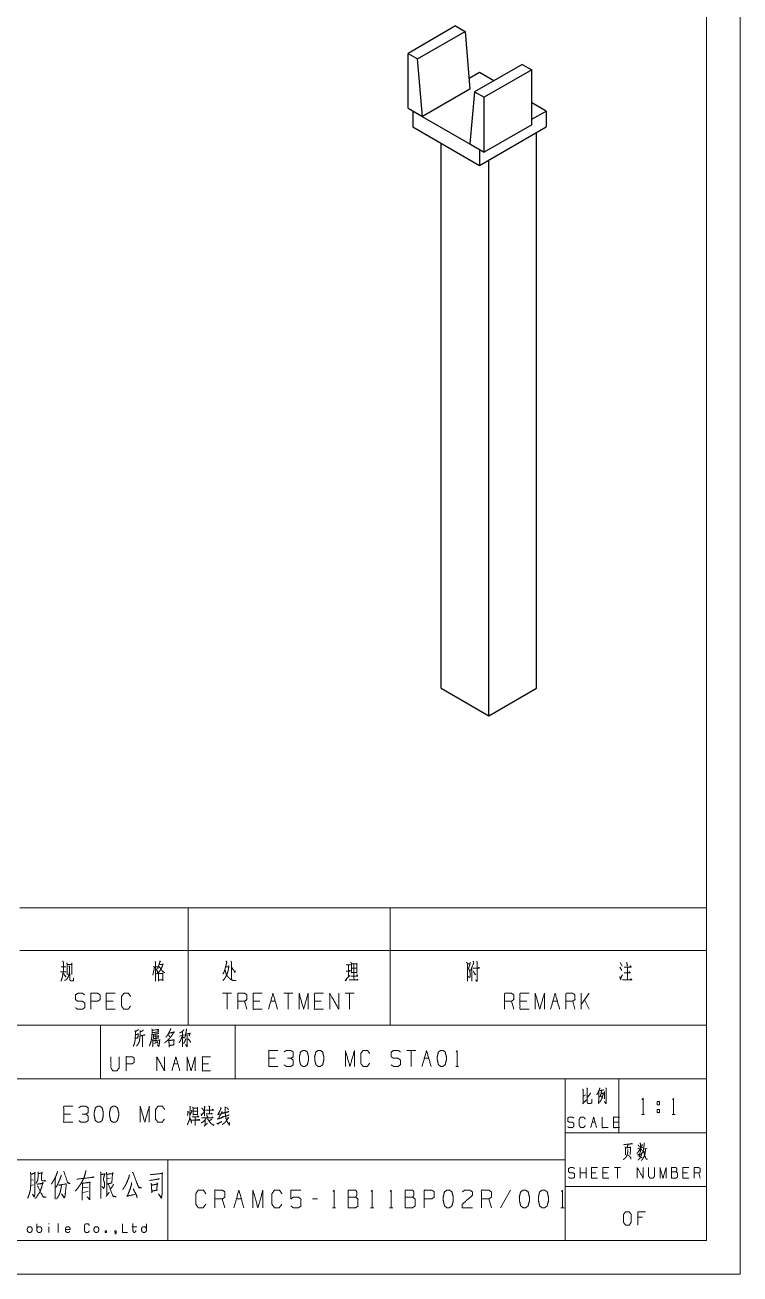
# Model space of a CAD drawing. Header units: millimetres. Extents: x 0 to 420, y 0 to 297.
# Drawn here: x 313.8 to 420, y 0 to 185.7 of the extents above; entities that cross this region are included whole.
import ezdxf

# ---------------------------------------------------------------- set-up
doc = ezdxf.new("R2010")
doc.units = ezdxf.units.MM
doc.layers.add('101', color=7, linetype='Continuous', true_color=0xffffff)

msp = doc.modelspace()

# ---------------------------------------------------------------- linework, layer by layer
at = {"layer": '101', "color": 133, "linetype": 'Continuous', "lineweight": 18}
for p, q in [((420, 0), (420, 297)), ((415, 5), (415, 292)), ((235, 37), (415, 37)), ((325, 37), (325, 29)), ((345, 37), (345, 29)), ((235, 29), (415, 29)), ((394, 29), (394, 5)), ((402, 29), (402, 21)), ((394, 21), (415, 21)), ((285, 17), (394, 17)), ((335, 17), (335, 5)), ((394, 13), (415, 13)), ((25, 5), (415, 5)), ((235, 5), (415, 5)), ((0, 0), (420, 0))]:
    msp.add_line(p, q, dxfattribs=at)
at = {"layer": '101', "color": 72, "linetype": 'Continuous', "lineweight": 25}
for p, q in [((377.75, 185.56), (370.67, 181.48)), ((372.09, 180.67), (379.16, 184.75)), ((377.75, 185.56), (379.16, 184.75)), ((379.16, 184.75), (379.87, 176.17)), ((370.67, 173.32), (370.67, 181.48)), ((370.67, 181.48), (372.09, 180.67)), ((372.8, 172.09), (372.09, 180.67)), ((381.28, 178.62), (379.74, 177.73)), ((387.65, 179.85), (380.57, 175.77)), ((383.4, 177.4), (381.28, 178.62)), ((389.06, 179.03), (381.99, 174.95)), ((387.65, 179.85), (389.06, 179.03)), ((389.06, 170.87), (389.06, 179.03)), ((379.87, 176.17), (372.8, 172.09)), ((380.57, 175.77), (379.87, 168.01)), ((380.57, 175.77), (381.99, 174.95)), ((381.99, 166.78), (381.99, 174.95)), ((370.67, 173.32), (372.8, 172.09)), ((371.38, 172.91), (371.38, 170.54)), ((371.38, 172.91), (381.28, 167.19)), ((391.18, 172.91), (389.06, 174.13)), ((389.06, 171.68), (391.18, 172.91)), ((391.18, 172.91), (391.18, 170.54)), ((389.06, 170.87), (381.99, 166.78)), ((371.38, 170.54), (381.28, 164.83)), ((381.28, 164.83), (391.18, 170.54)), ((389.77, 87.09), (389.77, 169.72)), ((375.62, 87.09), (375.62, 168.09)), ((379.87, 168.01), (381.99, 166.78)), ((381.28, 167.19), (381.28, 164.83)), ((382.7, 83.01), (382.7, 165.64)), ((375.62, 87.09), (382.7, 83.01)), ((382.7, 83.01), (389.77, 87.09))]:
    msp.add_line(p, q, dxfattribs=at)
at = {"layer": '101', "color": 72, "linetype": 'Continuous', "lineweight": 18}
for p, q in [((313, 54.46), (338, 54.46)), ((338, 54.46), (368, 54.46)), ((338, 54.46), (338, 48.11)), ((368, 54.46), (415, 54.46)), ((368, 54.46), (368, 48.11)), ((415, 54.46), (415, 48.11)), ((313, 48.11), (338, 48.11)), ((338, 48.11), (368, 48.11)), ((338, 48.11), (338, 37)), ((368, 48.11), (368, 37)), ((368, 48.11), (415, 48.11)), ((380.84, 46.45), (381.02, 46.3)), ((415, 48.11), (415, 37)), ((319.06, 44.95), (319.87, 44.95)), ((319.15, 45.65), (319.82, 45.65)), ((320.1, 46.03), (320.7, 46.03)), ((320.7, 46.25), (320.7, 44.55)), ((333.02, 45.6), (332.74, 44.45)), ((343.6, 45.68), (344.03, 45.68)), ((361.81, 45.95), (361.81, 44.13)), ((362.25, 45.48), (363.03, 45.48)), ((379.52, 46.1), (379.87, 46.1)), ((380.17, 45.6), (380.17, 43.53)), ((402.12, 45.6), (402.42, 45.12)), ((402.21, 46.3), (402.51, 45.75)), ((344.45, 41.74), (343.11, 41.74)), ((343.78, 41.74), (343.78, 39.36)), ((353.56, 41.74), (352.21, 41.74)), ((352.88, 41.74), (352.88, 39.36)), ((362.66, 41.74), (361.32, 41.74)), ((361.99, 41.74), (361.99, 39.36)), ((396.41, 39.36), (396.41, 41.74)), ((397.58, 41.74), (396.41, 40.09)), ((326.85, 40.56), (325.84, 40.56)), ((346.73, 39.36), (346.39, 40.56)), ((348.67, 40.56), (347.66, 40.56)), ((350.27, 40.56), (350.94, 40.56)), ((357.77, 40.56), (356.76, 40.56)), ((386.37, 39.36), (386.04, 40.56)), ((388.31, 40.56), (387.31, 40.56)), ((392.19, 40.56), (392.87, 40.56)), ((395.48, 39.36), (395.14, 40.56)), ((397.58, 39.36), (396.91, 40.79)), ((313, 37), (338, 37)), ((333.22, 35.67), (333.2, 34.36)), ((336.72, 35.38), (337.43, 35.58)), ((338, 37), (368, 37)), ((368, 37), (415, 37)), ((332.92, 34.28), (333.47, 34.43)), ((351, 32.07), (349.99, 32.07)), ((371.82, 33.24), (370.48, 33.24)), ((371.15, 33.24), (371.15, 30.87)), ((373.09, 32.07), (373.76, 32.07)), ((335.89, 31.26), (336.48, 31.26)), ((341.01, 31.26), (340.12, 31.26)), ((377.77, 30.87), (378.19, 30.87)), ((396.78, 26.5), (397.1, 26.62)), ((407.69, 24.46), (408.02, 24.46)), ((407.69, 24.46), (407.69, 23.99)), ((320.51, 23.77), (319.51, 23.77)), ((341.5, 23.02), (341.13, 22.79)), ((398.04, 22.56), (398.48, 22.56)), ((401.88, 22.56), (401.21, 22.56)), ((405.37, 23.74), (405.8, 23.74)), ((409.93, 23.74), (410.35, 23.74)), ((404.78, 18.63), (405.57, 18.79)), ((405.68, 18.57), (406.23, 18.69)), ((396.24, 14.25), (396.24, 15.82)), ((397.13, 15.04), (396.24, 15.04)), ((397.13, 14.25), (397.13, 15.82)), ((398.6, 15.04), (397.94, 15.04)), ((400.3, 15.04), (399.63, 15.04)), ((402.22, 15.82), (401.33, 15.82)), ((401.78, 15.82), (401.78, 14.25)), ((412.18, 15.04), (411.51, 15.04)), ((414.1, 14.25), (413.88, 15.04)), ((315.02, 14.01), (314.63, 13.94)), ((315, 13.25), (314.63, 13.14)), ((323.85, 14.45), (323.66, 14.35)), ((326.44, 14.25), (325.93, 14.18)), ((323.17, 12.9), (322.32, 12.8)), ((322.32, 12.14), (323.17, 12.25)), ((343.45, 9.85), (343.08, 11.17)), ((345.17, 11.17), (345.91, 11.17)), ((357.23, 11.17), (356.49, 11.17)), ((383.06, 9.85), (382.68, 11.17)), ((385.88, 12.47), (384.4, 9.85)), ((359.45, 9.85), (359.92, 9.85)), ((365.11, 9.85), (365.58, 9.85)), ((367.94, 9.85), (368.4, 9.85)), ((393.39, 9.85), (393.86, 9.85)), ((315.51, 6.52), (315.51, 7.48)), ((318.71, 7.5), (318.71, 6.17)), ((405.52, 8.46), (404.84, 8.46)), ((317.3, 7.04), (317.3, 6.17)), ((329.66, 7.04), (330.39, 7.04))]:
    msp.add_line(p, q, dxfattribs=at)
for points, knots in [([(319.36, 46.55), (319.48, 46.35), (319.48, 45), (319.39, 44.7), (319.36, 44.38), (319.29, 44.03), (319.2, 43.83), (319.11, 43.55)], [0, 0, 0.076125, 0.513098, 0.614331, 0.720148, 0.835726, 0.906504, 1, 1]), ([(333.09, 46.45), (333.19, 46.35), (333.14, 46.43), (333.14, 43.53), (333.14, 45.65), (332.79, 45.65), (333.44, 45.65)], [0, 0, 0.023247, 0.037896, 0.500409, 0.839319, 0.895699, 1, 1]), ([(333.78, 46.58), (333.88, 46.43), (333.81, 46.45), (333.46, 45.37)], [0, 0, 0.132126, 0.186059, 1, 1]), ([(343.65, 46.55), (343.74, 46.33), (343.65, 46), (343.62, 45.83), (343.55, 45.6), (343.48, 45.35), (343.41, 45.12), (343.35, 44.93), (343.27, 44.77), (343.16, 44.6)], [0, 0, 0.116541, 0.278918, 0.364993, 0.478696, 0.603951, 0.71766, 0.817412, 0.901346, 1, 1]), ([(344.36, 46.53), (344.43, 46.35), (344.43, 43.83)], [0, 0, 0.06955, 1, 1]), ([(380.33, 46.53), (380.44, 46.3), (379.96, 45.08)], [0, 0, 0.159107, 1, 1]), ([(319.47, 44.7), (319.82, 44.18), (319.87, 44.23), (319.73, 44.33)], [0, 0, 0.720064, 0.802978, 1, 1]), ([(320.26, 45.83), (320.38, 45.73), (320.38, 44.85), (320.3, 44.6), (320.26, 44.38), (320.19, 44.2), (320.05, 43.95), (319.91, 43.78), (319.62, 43.63)], [0, 0, 0.062435, 0.405831, 0.509895, 0.599279, 0.673351, 0.786072, 0.874364, 1, 1]), ([(319.96, 46.25), (320.05, 46.1), (320.05, 44.5)], [0, 0, 0.098129, 1, 1]), ([(320.4, 44.7), (320.4, 43.78), (320.49, 43.65), (320.63, 43.6), (320.99, 43.6), (320.99, 43.98)], [0, 0, 0.472764, 0.551003, 0.627661, 0.808338, 1, 1]), ([(333.18, 45.43), (333.48, 44.95), (333.48, 45.02), (333.44, 44.83)], [0, 0, 0.668993, 0.75826, 1, 1]), ([(333.71, 46), (334.26, 46), (334.27, 46.1), (334.11, 45.62), (333.88, 45.18), (333.62, 44.85), (333.3, 44.6)], [0, 0, 0.220966, 0.26192, 0.463932, 0.667691, 0.836831, 1, 1]), ([(333.62, 44.8), (333.62, 43.55), (333.62, 43.73), (334.26, 43.73), (334.26, 43.6), (334.26, 44.8), (334.26, 44.68), (333.69, 44.68)], [0, 0, 0.306605, 0.34953, 0.505604, 0.536265, 0.830605, 0.861265, 1, 1]), ([(333.64, 45.78), (333.81, 45.55), (334.01, 45.25), (334.18, 45.05), (334.5, 44.8)], [0, 0, 0.21756, 0.48939, 0.692342, 1, 1]), ([(344.06, 45.85), (343.95, 45.12), (343.88, 44.9), (343.85, 44.73), (343.74, 44.55), (343.65, 44.35), (343.6, 44.2), (343.48, 44), (343.37, 43.85), (343.14, 43.63)], [0, 0, 0.296653, 0.392139, 0.46442, 0.547269, 0.635793, 0.700209, 0.795421, 0.869798, 1, 1]), ([(343.48, 45.2), (343.55, 45.02), (343.6, 44.83), (343.64, 44.65), (343.81, 44.3), (343.9, 44.2), (344.15, 43.95), (344.29, 43.83), (344.47, 43.73), (344.71, 43.65), (344.94, 43.65), (345.12, 43.63)], [0, 0, 0.075192, 0.15762, 0.228747, 0.384949, 0.438119, 0.578251, 0.653441, 0.734337, 0.837345, 0.928883, 1, 1]), ([(344.4, 45.65), (344.98, 44.85), (344.98, 45.08)], [0, 0, 0.814824, 1, 1]), ([(361.48, 45.05), (362.1, 45.05), (362.02, 45.2), (361.99, 45.08)], [0, 0, 0.676561, 0.857934, 1, 1]), ([(361.49, 45.98), (362.1, 45.98), (362.02, 46.08), (361.99, 45.95)], [0, 0, 0.704243, 0.847777, 1, 1]), ([(362.17, 46.38), (362.25, 46.22), (362.25, 44.73), (362.25, 44.85), (363.07, 44.85), (363.07, 44.73), (363.07, 46.22), (363.07, 46.13), (362.25, 46.13), (362.64, 46.13), (362.64, 43.73), (361.94, 43.73), (363.28, 43.73), (363.19, 43.78), (363.17, 43.83), (363.07, 43.67)], [0, 0, 0.016856, 0.162098, 0.174201, 0.252928, 0.265031, 0.410272, 0.419955, 0.498682, 0.536334, 0.76872, 0.837175, 0.967244, 0.977077, 0.982211, 1, 1]), ([(379.34, 46.38), (379.5, 46.22), (379.5, 43.53)], [0, 0, 0.074914, 1, 1]), ([(379.94, 46.33), (379.66, 45.37), (379.77, 45.2), (379.84, 45.02), (379.91, 44.68), (379.91, 44.25), (379.84, 44.1), (379.59, 44.23)], [0, 0, 0.379822, 0.458229, 0.530553, 0.667378, 0.830233, 0.893776, 1, 1]), ([(380.35, 45.48), (381.27, 45.48), (381.2, 45.62), (381.14, 45.5)], [0, 0, 0.752923, 0.888763, 1, 1]), ([(380.37, 45), (380.68, 44.48), (380.7, 44.58), (380.61, 44.6)], [0, 0, 0.760418, 0.886215, 1, 1]), ([(380.95, 46.35), (380.95, 43.53), (380.68, 43.75)], [0, 0, 0.890401, 1, 1]), ([(403.26, 45.6), (403.26, 43.75), (402.55, 43.75), (403.94, 43.75), (403.8, 43.9), (403.71, 43.75)], [0, 0, 0.426906, 0.590047, 0.912256, 0.959823, 1, 1]), ([(402.78, 45.62), (403.84, 45.62), (403.71, 45.83), (403.66, 45.65)], [0, 0, 0.717261, 0.876328, 1, 1]), ([(402.8, 44.8), (403.68, 44.8), (403.59, 44.95), (403.5, 44.83)], [0, 0, 0.729813, 0.873574, 1, 1]), ([(403.17, 46.35), (403.26, 45.87), (403.27, 45.98), (403.22, 45.75)], [0, 0, 0.592181, 0.716658, 1, 1]), ([(361.57, 43.85), (361.41, 43.6), (361.34, 43.67), (362.02, 44.38)], [0, 0, 0.214427, 0.289033, 1, 1]), ([(362.17, 44.3), (363.17, 44.3), (363.1, 44.48), (363.03, 44.33)], [0, 0, 0.739673, 0.878255, 1, 1]), ([(402.12, 44.23), (402.3, 43.73), (402.27, 43.95), (402.53, 44.48)], [0, 0, 0.39393, 0.563113, 1, 1]), ([(321.27, 39.59), (321.6, 39.36), (322.29, 39.36), (322.63, 39.61), (322.63, 40.31), (322.29, 40.56), (321.62, 40.56), (321.27, 40.79), (321.27, 41.51), (321.62, 41.74), (322.29, 41.74), (322.63, 41.51)], [0, 0, 0.068037, 0.184055, 0.25452, 0.372335, 0.4428, 0.555844, 0.626371, 0.748393, 0.81892, 0.931964, 1, 1]), ([(323.56, 39.36), (323.56, 41.74), (324.57, 41.74), (324.91, 41.51), (324.91, 40.79), (324.55, 40.56), (323.56, 40.56)], [0, 0, 0.401147, 0.571311, 0.639588, 0.762044, 0.832821, 1, 1]), ([(327.18, 39.36), (325.84, 39.36), (325.84, 41.74), (327.18, 41.74)], [0, 0, 0.26539, 0.73461, 1, 1]), ([(329.44, 39.84), (329.11, 39.36), (328.45, 39.36), (328.12, 39.84), (328.12, 41.26), (328.45, 41.74), (329.12, 41.74), (329.46, 41.26)], [0, 0, 0.114568, 0.243366, 0.357936, 0.638584, 0.753154, 0.885433, 1, 1]), ([(345.38, 39.36), (345.38, 41.74), (346.39, 41.74), (346.73, 41.51), (346.73, 40.79), (346.39, 40.56), (345.38, 40.56)], [0, 0, 0.400951, 0.571036, 0.639278, 0.761673, 0.829915, 1, 1]), ([(349, 39.36), (347.66, 39.36), (347.66, 41.74), (349, 41.74)], [0, 0, 0.26539, 0.73461, 1, 1]), ([(349.94, 39.36), (350.61, 41.74), (351.28, 39.36)], [0, 0, 0.499999, 1, 1]), ([(354.49, 39.36), (354.49, 41.74), (355.16, 39.36), (355.83, 41.74), (355.83, 39.36)], [0, 0, 0.245192, 0.500001, 0.754808, 1, 1]), ([(358.11, 39.36), (356.76, 39.36), (356.76, 41.74), (358.11, 41.74)], [0, 0, 0.26539, 0.73461, 1, 1]), ([(359.04, 39.36), (359.04, 41.74), (360.38, 39.36), (360.38, 41.74)], [0, 0, 0.317574, 0.682426, 1, 1]), ([(385.03, 39.36), (385.03, 41.74), (386.04, 41.74), (386.37, 41.51), (386.37, 40.79), (386.04, 40.56), (385.03, 40.56)], [0, 0, 0.400952, 0.571031, 0.639278, 0.761674, 0.829922, 1, 1]), ([(388.65, 39.36), (387.31, 39.36), (387.31, 41.74), (388.65, 41.74)], [0, 0, 0.26539, 0.73461, 1, 1]), ([(389.58, 39.36), (389.58, 41.74), (390.25, 39.36), (390.93, 41.74), (390.93, 39.36)], [0, 0, 0.245192, 0.499999, 0.754808, 1, 1]), ([(394.14, 39.36), (394.14, 41.74), (395.14, 41.74), (395.48, 41.51), (395.48, 40.79), (395.14, 40.56), (394.14, 40.56)], [0, 0, 0.400951, 0.571036, 0.639278, 0.761673, 0.829915, 1, 1]), ([(330.63, 36.35), (330.57, 36.31), (330.14, 36.02), (330.11, 36.2), (330.16, 36.02), (330.16, 35.45), (330.14, 35.09), (330.13, 34.85), (330.1, 34.61), (330.05, 34.39), (329.99, 34.16), (329.91, 34.01), (329.85, 33.88)], [0, 0, 0.024363, 0.186803, 0.243942, 0.302154, 0.485024, 0.597668, 0.675195, 0.753199, 0.825098, 0.89819, 0.953346, 1, 1]), ([(330.19, 35.03), (330.22, 35.05), (330.58, 35.11), (330.54, 35.09), (330.58, 35.78), (330.61, 35.69), (330.18, 35.58)], [0, 0, 0.022681, 0.239273, 0.269981, 0.676983, 0.732557, 1, 1]), ([(331.36, 36.26), (331.11, 36.09), (330.88, 36.02), (330.85, 36.2), (330.88, 35.93), (330.86, 35.67), (330.85, 35.38), (330.83, 35.14), (330.8, 34.92), (330.77, 34.67), (330.72, 34.5), (330.64, 34.36), (330.57, 34.21), (330.49, 34.08), (330.41, 33.97), (330.33, 33.88)], [0, 0, 0.096319, 0.172937, 0.229415, 0.313416, 0.396985, 0.487495, 0.564125, 0.634336, 0.711437, 0.768975, 0.817388, 0.871906, 0.920319, 0.962889, 1, 1]), ([(330.86, 35.4), (331.57, 35.53), (331.52, 35.56), (331.44, 35.51)], [0, 0, 0.834819, 0.895271, 1, 1]), ([(331.22, 35.45), (331.22, 33.81), (331.21, 33.92), (331.22, 34.1)], [0, 0, 0.849783, 0.907772, 1, 1]), ([(332.63, 36.46), (332.64, 36.26), (332.64, 35.91), (332.63, 35.58), (332.61, 35.36), (332.58, 35.07), (332.53, 34.83), (332.49, 34.56), (332.42, 34.36), (332.35, 34.16), (332.22, 33.92)], [0, 0, 0.076503, 0.212087, 0.33934, 0.424292, 0.535105, 0.630037, 0.733301, 0.813245, 0.895183, 1, 1]), ([(332.67, 36.24), (333.64, 36.35), (333.59, 36.39), (333.55, 36), (333.63, 36), (332.66, 35.89)], [0, 0, 0.39108, 0.416924, 0.577585, 0.60892, 1, 1]), ([(333.63, 35.8), (333.58, 35.75), (333.19, 35.69), (332.97, 35.64), (332.77, 35.6)], [0, 0, 0.07226, 0.516589, 0.766867, 1, 1]), ([(332.85, 35.49), (332.86, 35.34), (332.89, 34.89), (332.88, 35), (333.61, 35.07), (333.55, 35.07), (333.59, 35.47), (333.63, 35.4), (332.86, 35.34)], [0, 0, 0.056492, 0.217482, 0.258029, 0.525926, 0.548635, 0.694164, 0.720796, 1, 1]), ([(335.2, 35.84), (335.25, 35.82), (335.95, 35.98), (335.9, 36.02), (335.78, 35.8), (335.64, 35.56), (335.5, 35.36), (335.34, 35.16), (335.17, 34.96), (334.98, 34.76), (334.78, 34.58), (334.62, 34.47), (334.5, 34.36)], [0, 0, 0.017093, 0.254607, 0.275864, 0.359629, 0.452278, 0.53264, 0.616084, 0.70281, 0.792986, 0.881828, 0.944963, 1, 1]), ([(335.42, 36.53), (335.4, 36.37), (335.22, 36.02), (335.11, 35.8), (334.98, 35.6), (334.83, 35.38), (334.67, 35.22)], [0, 0, 0.101774, 0.363754, 0.525154, 0.678922, 0.85608, 1, 1]), ([(335.03, 35.6), (335.06, 35.58), (335.23, 35.38), (335.25, 35.27), (335.19, 35.42)], [0, 0, 0.066028, 0.519581, 0.712132, 1, 1]), ([(337.15, 35.47), (337.06, 35.18), (336.95, 34.94), (336.86, 34.69), (336.76, 34.56), (336.65, 34.39)], [0, 0, 0.251918, 0.474135, 0.691326, 0.826694, 1, 1]), ([(337.37, 36.35), (337.34, 36.26), (337.14, 36.09), (336.92, 35.93), (336.73, 35.84)], [0, 0, 0.111856, 0.433088, 0.752703, 1, 1]), ([(337.15, 36.02), (337.17, 34.28), (337.18, 33.79), (337.15, 33.88), (337.17, 34.08)], [0, 0, 0.691283, 0.883884, 0.921006, 1, 1]), ([(337.17, 35.31), (337.37, 35.14), (337.42, 35.05)], [0, 0, 0.729109, 1, 1]), ([(337.78, 36.44), (337.76, 36.33), (337.68, 35.87), (337.62, 35.56), (337.51, 35.18)], [0, 0, 0.086565, 0.451629, 0.696477, 1, 1]), ([(337.81, 35.49), (337.89, 35.38), (337.85, 35.4), (337.87, 34.23), (337.87, 33.94), (337.85, 33.79), (337.61, 34.14), (337.85, 33.83)], [0, 0, 0.051678, 0.066298, 0.513635, 0.623349, 0.682727, 0.848098, 1, 1]), ([(337.65, 35.64), (338.35, 35.8), (338.29, 35.82), (338.15, 35.34)], [0, 0, 0.557066, 0.608364, 1, 1]), ([(332.72, 34.85), (332.74, 34.65), (332.75, 34.14), (332.74, 33.81), (332.72, 33.9), (332.75, 34.12)], [0, 0, 0.147471, 0.523364, 0.768667, 0.835021, 1, 1]), ([(332.75, 34.67), (333.81, 34.78), (333.78, 34.85), (333.77, 34.74), (333.72, 34.23), (333.7, 34.03), (333.64, 33.81), (333.44, 34.1), (333.66, 33.88)], [0, 0, 0.374083, 0.399749, 0.43883, 0.61759, 0.687458, 0.767887, 0.891105, 1, 1]), ([(333.42, 34.56), (333.49, 34.39), (333.52, 34.25)], [0, 0, 0.579215, 1, 1]), ([(335.11, 34.81), (335.14, 34.74), (335.17, 34.19), (335.19, 34.12), (335.19, 33.72), (335.17, 33.9), (335.17, 33.97), (335.94, 34.08), (335.84, 34.08), (335.92, 34.89), (335.95, 34.85), (335.9, 34.83), (335.15, 34.69)], [0, 0, 0.018828, 0.160986, 0.178485, 0.280676, 0.326272, 0.343303, 0.542024, 0.566111, 0.777126, 0.791033, 0.804348, 1, 1]), ([(337.67, 35.03), (337.65, 34.92), (337.48, 34.52), (337.31, 34.25)], [0, 0, 0.129619, 0.632946, 1, 1]), ([(338.03, 34.96), (338.31, 34.61), (338.35, 34.43)], [0, 0, 0.711821, 1, 1]), ([(326.54, 32.3), (326.54, 30.62), (326.82, 30.2), (327.41, 30.2), (327.73, 30.62), (327.73, 32.3)], [0, 0, 0.337151, 0.438599, 0.557782, 0.662849, 1, 1]), ([(328.8, 30.2), (328.8, 32.3), (329.69, 32.3), (329.99, 32.1), (329.99, 31.46), (329.68, 31.26), (328.8, 31.26)], [0, 0, 0.401145, 0.571312, 0.639588, 0.762043, 0.832818, 1, 1]), ([(333.33, 30.2), (333.33, 32.3), (334.51, 30.2), (334.51, 32.3)], [0, 0, 0.317574, 0.682426, 1, 1]), ([(337.85, 30.2), (337.85, 32.3), (338.45, 30.2), (339.04, 32.3), (339.04, 30.2)], [0, 0, 0.245192, 0.5, 0.754808, 1, 1]), ([(341.3, 30.2), (340.12, 30.2), (340.12, 32.3), (341.3, 32.3)], [0, 0, 0.265389, 0.734611, 1, 1]), ([(351.33, 30.87), (349.99, 30.87), (349.99, 33.24), (351.33, 33.24)], [0, 0, 0.26539, 0.73461, 1, 1]), ([(353.27, 32.07), (353.61, 32.29), (353.61, 33.02), (353.27, 33.24), (352.58, 33.24), (352.25, 33.02)], [0, 0, 0.153873, 0.429854, 0.583727, 0.846127, 1, 1]), ([(352.27, 31.09), (352.58, 30.87), (353.27, 30.87), (353.61, 31.09), (353.61, 31.82), (353.27, 32.07), (352.76, 32.07)], [0, 0, 0.124123, 0.34369, 0.472445, 0.703376, 0.836727, 1, 1]), ([(355.37, 30.87), (355.71, 31.12), (355.89, 31.82), (355.89, 32.29), (355.71, 33.02), (355.37, 33.24), (355.04, 33.24), (354.7, 33.02), (354.53, 32.29), (354.54, 31.82), (354.7, 31.12), (355.04, 30.87), (355.37, 30.87)], [0, 0, 0.067525, 0.183972, 0.260585, 0.380946, 0.446143, 0.500306, 0.565503, 0.685864, 0.76253, 0.878312, 0.945837, 1, 1]), ([(357.65, 30.87), (357.99, 31.12), (358.16, 31.82), (358.16, 32.29), (357.99, 33.02), (357.65, 33.24), (357.31, 33.24), (356.98, 33.02), (356.8, 32.29), (356.82, 31.82), (356.98, 31.12), (357.31, 30.87), (357.65, 30.87)], [0, 0, 0.067524, 0.183969, 0.260581, 0.380939, 0.446136, 0.500306, 0.565502, 0.68586, 0.762526, 0.878306, 0.94583, 1, 1]), ([(361.37, 30.87), (361.37, 33.24), (362.04, 30.87), (362.72, 33.24), (362.72, 30.87)], [0, 0, 0.245192, 0.499999, 0.754808, 1, 1]), ([(364.97, 31.34), (364.64, 30.87), (363.98, 30.87), (363.65, 31.34), (363.65, 32.77), (363.98, 33.24), (364.66, 33.24), (364.99, 32.77)], [0, 0, 0.114572, 0.243369, 0.357936, 0.638584, 0.753151, 0.885433, 1, 1]), ([(368.18, 31.09), (368.52, 30.87), (369.21, 30.87), (369.54, 31.12), (369.54, 31.82), (369.21, 32.07), (368.54, 32.07), (368.18, 32.29), (368.18, 33.02), (368.54, 33.24), (369.21, 33.24), (369.54, 33.02)], [0, 0, 0.068035, 0.184055, 0.254519, 0.372336, 0.442799, 0.555841, 0.62637, 0.748395, 0.818923, 0.931965, 1, 1]), ([(372.75, 30.87), (373.43, 33.24), (374.1, 30.87)], [0, 0, 0.499999, 1, 1]), ([(375.86, 30.87), (376.2, 31.12), (376.37, 31.82), (376.37, 32.29), (376.2, 33.02), (375.86, 33.24), (375.53, 33.24), (375.19, 33.02), (375.01, 32.29), (375.03, 31.82), (375.19, 31.12), (375.53, 30.87), (375.86, 30.87)], [0, 0, 0.067524, 0.183969, 0.260581, 0.380939, 0.446136, 0.500306, 0.565502, 0.68586, 0.762526, 0.878306, 0.94583, 1, 1]), ([(377.84, 33.04), (377.98, 33.24), (377.98, 30.87)], [0, 0, 0.093487, 1, 1]), ([(396.62, 27.47), (396.76, 27.35), (396.68, 27.39), (396.71, 25.4), (396.62, 25.32), (397.17, 25.88)], [0, 0, 0.060255, 0.090729, 0.71461, 0.752496, 1, 1]), ([(397.22, 27.7), (397.34, 27.55), (397.29, 27.59), (397.29, 26.72), (397.29, 26.04), (397.29, 25.94), (397.31, 25.54), (397.35, 25.44), (397.41, 25.38), (397.54, 25.34), (397.8, 25.36), (397.99, 25.42), (398.01, 25.44), (397.98, 25.98)], [0, 0, 0.050887, 0.067371, 0.30486, 0.491459, 0.519732, 0.627242, 0.657953, 0.681265, 0.71898, 0.791172, 0.845841, 0.852765, 1, 1]), ([(397.29, 26.23), (397.72, 26.77), (397.79, 26.95)], [0, 0, 0.77398, 1, 1]), ([(399.18, 27.7), (399.16, 27.59), (398.99, 27.14), (398.84, 26.87), (398.72, 26.62)], [0, 0, 0.089072, 0.504979, 0.766001, 1, 1]), ([(399.02, 27.14), (399, 25.38), (398.99, 25.5), (398.99, 25.52), (399, 25.71)], [0, 0, 0.841012, 0.900786, 0.910681, 1, 1]), ([(399.43, 27.22), (399.44, 27.18), (399.37, 26.89), (399.3, 26.62), (399.22, 26.43), (399.16, 26.29)], [0, 0, 0.044891, 0.350478, 0.63559, 0.840224, 1, 1]), ([(399.43, 26.83), (399.72, 26.89), (399.69, 26.95), (399.66, 26.72), (399.6, 26.52), (399.57, 26.35), (399.52, 26.19), (399.44, 26.04), (399.37, 25.88), (399.3, 25.75), (399.22, 25.61), (399.16, 25.54)], [0, 0, 0.158182, 0.194476, 0.315843, 0.429568, 0.518472, 0.611327, 0.697145, 0.792857, 0.869066, 0.954883, 1, 1]), ([(399.19, 27.28), (399.22, 27.26), (399.25, 27.26), (399.76, 27.39), (399.72, 27.39), (399.65, 27.35)], [0, 0, 0.049781, 0.090425, 0.822292, 0.883256, 1, 1]), ([(399.28, 26.52), (399.41, 26.39), (399.44, 26.29)], [0, 0, 0.6273, 1, 1]), ([(400.07, 27.68), (400.13, 27.59), (400.1, 27.57), (400.12, 25.52), (400.12, 25.5), (400.1, 25.38), (400.07, 25.34), (399.84, 25.65), (400.07, 25.36), (400.1, 25.44)], [0, 0, 0.031372, 0.042462, 0.676473, 0.682877, 0.721567, 0.737252, 0.857566, 0.97283, 1, 1]), ([(399.85, 27.12), (399.88, 27.08), (399.85, 27.06), (399.85, 26.06), (399.84, 26.17), (399.85, 26.29)], [0, 0, 0.038712, 0.066084, 0.824707, 0.904517, 1, 1]), ([(405.44, 25.91), (405.59, 26.11), (405.59, 23.74)], [0, 0, 0.093487, 1, 1]), ([(410, 25.91), (410.14, 26.11), (410.14, 23.74)], [0, 0, 0.093487, 1, 1]), ([(320.85, 22.57), (319.51, 22.57), (319.51, 24.94), (320.85, 24.94)], [0, 0, 0.26539, 0.73461, 1, 1]), ([(322.79, 23.77), (323.13, 23.99), (323.13, 24.72), (322.79, 24.94), (322.1, 24.94), (321.77, 24.72)], [0, 0, 0.153877, 0.429855, 0.583732, 0.846129, 1, 1]), ([(324.89, 22.57), (325.23, 22.82), (325.4, 23.52), (325.4, 23.99), (325.23, 24.72), (324.89, 24.94), (324.55, 24.94), (324.22, 24.72), (324.04, 23.99), (324.06, 23.52), (324.22, 22.82), (324.55, 22.57), (324.89, 22.57)], [0, 0, 0.067524, 0.183971, 0.260583, 0.380943, 0.446139, 0.500306, 0.565503, 0.685862, 0.762528, 0.878309, 0.945833, 1, 1]), ([(327.17, 22.57), (327.5, 22.82), (327.68, 23.52), (327.68, 23.99), (327.5, 24.72), (327.17, 24.94), (326.83, 24.94), (326.49, 24.72), (326.32, 23.99), (326.34, 23.52), (326.49, 22.82), (326.83, 22.57), (327.17, 22.57)], [0, 0, 0.067527, 0.183972, 0.260584, 0.380943, 0.446142, 0.500305, 0.565504, 0.685864, 0.762529, 0.87831, 0.945837, 1, 1]), ([(330.89, 22.57), (330.89, 24.94), (331.56, 22.57), (332.23, 24.94), (332.23, 22.57)], [0, 0, 0.245192, 0.5, 0.754808, 1, 1]), ([(334.49, 23.04), (334.15, 22.57), (333.5, 22.57), (333.17, 23.04), (333.17, 24.47), (333.5, 24.94), (334.17, 24.94), (334.51, 24.47)], [0, 0, 0.11457, 0.243368, 0.357936, 0.638584, 0.753152, 0.88543, 1, 1]), ([(338.23, 24.97), (338.35, 24.79), (338.3, 24.87), (338.25, 23.29), (338.18, 22.89), (338.02, 22.52), (337.89, 22.19)], [0, 0, 0.07042, 0.1006, 0.618415, 0.751887, 0.885733, 1, 1]), ([(337.93, 24.17), (338.07, 24.07), (338, 24.12), (337.91, 23.57)], [0, 0, 0.212029, 0.318033, 1, 1]), ([(338.48, 24.34), (338.6, 24.22), (338.57, 24.27), (338.34, 23.74)], [0, 0, 0.217073, 0.292653, 1, 1]), ([(338.67, 24.82), (338.73, 24.67), (338.73, 23.62), (338.73, 23.72), (339.4, 23.72), (339.4, 23.62), (339.4, 24.82), (339.4, 24.64), (338.74, 24.64), (338.74, 24.22), (339.38, 24.22)], [0, 0, 0.030767, 0.233821, 0.25316, 0.383047, 0.402386, 0.634448, 0.668291, 0.79476, 0.876949, 1, 1]), ([(340.03, 24.69), (340.33, 24.32), (340.33, 24.39), (340.3, 24.19)], [0, 0, 0.63342, 0.732281, 1, 1]), ([(340.4, 24.92), (340.52, 24.82), (340.44, 24.89), (340.44, 23.47)], [0, 0, 0.093583, 0.161762, 1, 1]), ([(340.58, 24.34), (341.78, 24.34), (341.67, 24.52), (341.59, 24.42)], [0, 0, 0.780467, 0.913345, 1, 1]), ([(341.04, 24.97), (341.23, 24.87), (341.16, 24.89), (341.16, 23.82), (340.68, 23.82), (341.6, 23.82), (341.5, 23.94), (341.41, 23.79)], [0, 0, 0.07046, 0.094625, 0.441068, 0.594864, 0.891063, 0.943894, 1, 1]), ([(342.82, 24.74), (342.94, 24.62), (342.91, 24.64), (342.48, 23.79), (342.36, 23.72), (342.89, 23.79), (343.07, 24.19), (342.52, 23.12), (342.36, 23.04), (343.03, 23.22), (342.94, 23.29), (342.89, 23.22)], [0, 0, 0.038479, 0.04795, 0.255777, 0.287431, 0.404592, 0.500263, 0.764229, 0.802706, 0.954549, 0.979906, 1, 1]), ([(343.23, 23.94), (343.15, 23.82), (343.1, 23.92), (344.04, 24.12), (343.95, 24.22), (343.88, 24.07)], [0, 0, 0.094853, 0.169619, 0.80232, 0.890473, 1, 1]), ([(343.44, 24.82), (343.6, 24.79), (343.53, 24.82), (343.51, 24.07), (343.54, 23.59), (343.65, 23.04), (343.81, 22.64), (344.14, 22.12), (344.14, 22.52)], [0, 0, 0.046322, 0.067897, 0.283699, 0.420713, 0.581839, 0.705667, 0.884938, 1, 1]), ([(343.69, 24.77), (343.97, 24.52), (343.97, 24.54), (343.93, 24.39)], [0, 0, 0.678186, 0.723107, 1, 1]), ([(407.69, 25.16), (407.69, 25.64), (408.02, 25.64), (408.02, 25.16), (407.69, 25.16)], [0, 0, 0.292916, 0.5, 0.792916, 1, 1]), ([(408.02, 24.46), (408.02, 23.99), (407.69, 23.99)], [0, 0, 0.585831, 1, 1]), ([(321.78, 22.79), (322.1, 22.57), (322.79, 22.57), (323.13, 22.79), (323.13, 23.52), (322.79, 23.77), (322.28, 23.77)], [0, 0, 0.124118, 0.343685, 0.472446, 0.703377, 0.836734, 1, 1]), ([(338.3, 23.14), (338.51, 22.57), (338.51, 22.67), (338.48, 22.42)], [0, 0, 0.634864, 0.738454, 1, 1]), ([(338.51, 22.89), (339.73, 22.89), (339.64, 23.02), (339.56, 22.92), (339.06, 22.92), (339.06, 23.39), (339.06, 22.07)], [0, 0, 0.320853, 0.361127, 0.396235, 0.526442, 0.651408, 1, 1]), ([(338.6, 23.37), (339.59, 23.37), (339.5, 23.49), (339.41, 23.39)], [0, 0, 0.7755, 0.895445, 1, 1]), ([(339.94, 23.84), (340.01, 23.52), (339.99, 23.62), (340.37, 24.07)], [0, 0, 0.326891, 0.426697, 1, 1]), ([(340.7, 23.14), (340.42, 22.82), (340.28, 22.67), (339.94, 22.47)], [0, 0, 0.419158, 0.619707, 1, 1]), ([(339.99, 23.22), (341.71, 23.22), (341.62, 23.34), (341.53, 23.24)], [0, 0, 0.856799, 0.933301, 1, 1]), ([(340.51, 22.89), (340.51, 22.17), (340.4, 21.99), (340.88, 22.44)], [0, 0, 0.457248, 0.586306, 1, 1]), ([(340.74, 23.64), (340.88, 23.34), (340.91, 23.39), (340.91, 23.24)], [0, 0, 0.61091, 0.723698, 1, 1]), ([(340.88, 23.09), (341.13, 22.69), (341.43, 22.34), (341.78, 22.17), (341.85, 22.19), (341.71, 22.07)], [0, 0, 0.295855, 0.586005, 0.834118, 0.881284, 1, 1]), ([(342.27, 22.42), (342.45, 22.27), (342.38, 22.32), (343.01, 22.69)], [0, 0, 0.21932, 0.301254, 1, 1]), ([(343.21, 23.37), (343.12, 23.27), (343.05, 23.34), (344.09, 23.62), (344.02, 23.69), (343.93, 23.57)], [0, 0, 0.084936, 0.150543, 0.836963, 0.902561, 1, 1]), ([(343.9, 23.37), (344.02, 23.14), (343.97, 23.24), (343.79, 22.94), (343.51, 22.54), (343.35, 22.42), (343.05, 22.22)], [0, 0, 0.144965, 0.20887, 0.405442, 0.682007, 0.796217, 1, 1]), ([(394.41, 21.91), (394.63, 21.76), (395.09, 21.76), (395.31, 21.93), (395.31, 22.39), (395.09, 22.56), (394.64, 22.56), (394.41, 22.71), (394.41, 23.19), (394.64, 23.34), (395.09, 23.34), (395.31, 23.19)], [0, 0, 0.068029, 0.184052, 0.254519, 0.372336, 0.442804, 0.555843, 0.62637, 0.748396, 0.818923, 0.931962, 1, 1]), ([(397, 22.08), (396.77, 21.76), (396.34, 21.76), (396.12, 22.08), (396.12, 23.02), (396.34, 23.34), (396.78, 23.34), (397.01, 23.02)], [0, 0, 0.114571, 0.243364, 0.357935, 0.638587, 0.753157, 0.885429, 1, 1]), ([(397.81, 21.76), (398.26, 23.34), (398.7, 21.76)], [0, 0, 0.499998, 1, 1]), ([(399.51, 23.34), (399.51, 21.76), (400.4, 21.76)], [0, 0, 0.638737, 1, 1]), ([(402.1, 21.76), (401.21, 21.76), (401.21, 23.34), (402.1, 23.34)], [0, 0, 0.265388, 0.734612, 1, 1]), ([(402.68, 19.23), (404.03, 19.37), (403.97, 19.39), (403.83, 19.37)], [0, 0, 0.865805, 0.905503, 1, 1]), ([(402.95, 18.9), (402.98, 18.73), (402.99, 18.3), (402.99, 17.72), (402.98, 17.8), (402.98, 17.95)], [0, 0, 0.119124, 0.427226, 0.837796, 0.897358, 1, 1]), ([(402.98, 18.73), (403.77, 18.86), (403.72, 18.9), (403.71, 18.55), (403.71, 18.17), (403.69, 17.95), (403.68, 17.76), (403.67, 17.84), (403.69, 18.03)], [0, 0, 0.351984, 0.378534, 0.533493, 0.697426, 0.797814, 0.880033, 0.917028, 1, 1]), ([(403.3, 19.29), (403.33, 19.17), (403.23, 18.77)], [0, 0, 0.238945, 1, 1]), ([(405.19, 18.65), (405.05, 18.42), (404.92, 18.21), (404.79, 18.05), (404.66, 17.9)], [0, 0, 0.287233, 0.555137, 0.786183, 1, 1]), ([(404.86, 19.21), (405, 18.98), (405.03, 18.84)], [0, 0, 0.640218, 1, 1]), ([(405.17, 19.48), (405.2, 19.33), (405.2, 18.19), (405.17, 18.34), (405.2, 18.46)], [0, 0, 0.094654, 0.823642, 0.918295, 1, 1]), ([(405.2, 18.61), (405.38, 18.48), (405.46, 18.38)], [0, 0, 0.613114, 1, 1]), ([(405.46, 19.33), (405.46, 19.23), (405.35, 18.75)], [0, 0, 0.174306, 1, 1]), ([(405.77, 19.52), (405.77, 19.39), (405.76, 19.17), (405.71, 18.88), (405.67, 18.57), (405.61, 18.32), (405.54, 18.09), (405.52, 18.03)], [0, 0, 0.081859, 0.232245, 0.425429, 0.632112, 0.800316, 0.957949, 1, 1]), ([(403.31, 18.53), (403.34, 18.4), (403.33, 18.36), (403.31, 18.07), (403.27, 17.82), (403.23, 17.68), (403.15, 17.53), (403.07, 17.39), (402.92, 17.22), (402.77, 17.1), (402.66, 17.04)], [0, 0, 0.073225, 0.098424, 0.26494, 0.409696, 0.496582, 0.589746, 0.686975, 0.813798, 0.923947, 1, 1]), ([(403.39, 17.68), (403.59, 17.49), (403.71, 17.37), (403.77, 17.28), (403.81, 17.12), (403.72, 17.32)], [0, 0, 0.292982, 0.473564, 0.580848, 0.762106, 1, 1]), ([(404.78, 17.72), (405.41, 17.86), (405.42, 18.05), (405.42, 17.97), (405.35, 17.72), (405.25, 17.45), (405.14, 17.24), (405.03, 17.12), (404.92, 16.99), (404.85, 16.93)], [0, 0, 0.304469, 0.392577, 0.431617, 0.55371, 0.68947, 0.798366, 0.878841, 0.95475, 1, 1]), ([(405.16, 18.07), (405, 17.49), (405.1, 17.45), (405.22, 17.41), (405.33, 17.35), (405.48, 17.26)], [0, 0, 0.529111, 0.626299, 0.735529, 0.852099, 1, 1]), ([(405.98, 18.57), (405.93, 18.21), (405.89, 17.97), (405.85, 17.76), (405.79, 17.57), (405.67, 17.32), (405.57, 17.14), (405.45, 16.97), (405.36, 16.89)], [0, 0, 0.194372, 0.332632, 0.448613, 0.555646, 0.70616, 0.822691, 0.933849, 1, 1]), ([(405.65, 18.3), (405.68, 18.26), (405.83, 17.68), (405.93, 17.41), (406.04, 17.12), (406.06, 17.06), (406.28, 17.08), (406.06, 17.1), (405.99, 17.22)], [0, 0, 0.026719, 0.341744, 0.493482, 0.655463, 0.691641, 0.807838, 0.924035, 1, 1]), ([(314.59, 15.14), (314.61, 14.87), (314.63, 14.01), (314.61, 13.18), (314.56, 12.52), (314.41, 11.94), (314.27, 11.52), (314.15, 11.28)], [0, 0, 0.070329, 0.28934, 0.499598, 0.66644, 0.819873, 0.931329, 1, 1]), ([(314.66, 14.83), (315.29, 15.04), (315.2, 15.11), (315.2, 11.76), (315.17, 11.52), (315.15, 11.45), (314.85, 11.9), (315.15, 11.52)], [0, 0, 0.122094, 0.143965, 0.756447, 0.800872, 0.814266, 0.912285, 1, 1]), ([(315.71, 15.21), (315.73, 14.87), (315.71, 14.42), (315.66, 14.04), (315.56, 13.76), (315.44, 13.56), (315.37, 13.49)], [0, 0, 0.190955, 0.438946, 0.650198, 0.811822, 0.94447, 1, 1]), ([(315.76, 14.94), (316.34, 15.04), (316.27, 15.14), (316.22, 14.63), (316.22, 14.18), (316.24, 13.94), (316.37, 13.83), (316.81, 13.83), (316.71, 13.9), (316.54, 13.83)], [0, 0, 0.209703, 0.254415, 0.437769, 0.595975, 0.681595, 0.738019, 0.892888, 0.935041, 1, 1]), ([(318.59, 15.28), (318.56, 15.11), (318.39, 14.63), (318.22, 14.28), (318, 13.87), (317.83, 13.59), (317.68, 13.35)], [0, 0, 0.081145, 0.319756, 0.499049, 0.717311, 0.868474, 1, 1]), ([(319.49, 15.25), (319.56, 15.18), (320.12, 13.52), (320.46, 13.45), (320.15, 13.59), (320.05, 13.73)], [0, 0, 0.037082, 0.681737, 0.810185, 0.937687, 1, 1]), ([(322.78, 15.39), (322.78, 15.21), (322.63, 14.63), (322.49, 14.21), (322.34, 13.94), (322.07, 13.42), (321.68, 12.87), (321.41, 12.52), (321.24, 12.35)], [0, 0, 0.049752, 0.224095, 0.350741, 0.440842, 0.608969, 0.803946, 0.929998, 1, 1]), ([(325, 15.18), (325.05, 14.76), (325.05, 11.25), (325.02, 11.52), (325.05, 11.83)], [0, 0, 0.092137, 0.86992, 0.931161, 1, 1]), ([(325.07, 14.8), (325.68, 14.87), (325.61, 14.94), (325.41, 14.07), (325.41, 14.01), (325.46, 13.9), (325.53, 13.73), (325.58, 13.49), (325.58, 13.28), (325.56, 13.04), (325.53, 12.87), (325.46, 12.69), (325.24, 13), (325.46, 12.73)], [0, 0, 0.163216, 0.189965, 0.42515, 0.443501, 0.473931, 0.523766, 0.589292, 0.644345, 0.7089, 0.755234, 0.805069, 0.906205, 1, 1]), ([(325.88, 15.14), (325.9, 14.83), (325.9, 11.66), (325.8, 11.52), (326.29, 12.18)], [0, 0, 0.069653, 0.779472, 0.817267, 1, 1]), ([(325.93, 14.83), (326.88, 14.94), (326.78, 15.04), (326.66, 13.56), (326.73, 13.56), (325.95, 13.38)], [0, 0, 0.276542, 0.317649, 0.747834, 0.768982, 1, 1]), ([(329.7, 15.11), (329.83, 15.04), (330.66, 12.83), (331.05, 12.83), (330.68, 12.9), (330.53, 13.14)], [0, 0, 0.039541, 0.705114, 0.815247, 0.920312, 1, 1]), ([(332.34, 14.76), (334.22, 14.97), (334.17, 15.07), (334.14, 14.56), (334.14, 12.63), (334.12, 11.87), (334.09, 11.52), (334.05, 11.35), (334.02, 11.28), (333.61, 11.9), (334.02, 11.38)], [0, 0, 0.261649, 0.277493, 0.349233, 0.616764, 0.72192, 0.769813, 0.794637, 0.804771, 0.908172, 1, 1]), ([(394.53, 14.4), (394.75, 14.25), (395.21, 14.25), (395.43, 14.41), (395.43, 14.88), (395.21, 15.04), (394.76, 15.04), (394.53, 15.19), (394.53, 15.67), (394.76, 15.82), (395.21, 15.82), (395.43, 15.67)], [0, 0, 0.068036, 0.184055, 0.25452, 0.372334, 0.442799, 0.555845, 0.626371, 0.748393, 0.818918, 0.931964, 1, 1]), ([(398.83, 14.25), (397.94, 14.25), (397.94, 15.82), (398.83, 15.82)], [0, 0, 0.265394, 0.734606, 1, 1]), ([(400.52, 14.25), (399.63, 14.25), (399.63, 15.82), (400.52, 15.82)], [0, 0, 0.265394, 0.734606, 1, 1]), ([(404.73, 14.25), (404.73, 15.82), (405.62, 14.25), (405.62, 15.82)], [0, 0, 0.317573, 0.682427, 1, 1]), ([(406.42, 15.82), (406.42, 14.56), (406.63, 14.25), (407.08, 14.25), (407.31, 14.56), (407.31, 15.82)], [0, 0, 0.337149, 0.438598, 0.557784, 0.662851, 1, 1]), ([(408.12, 14.25), (408.12, 15.82), (408.56, 14.25), (409.01, 15.82), (409.01, 14.25)], [0, 0, 0.245192, 0.5, 0.754808, 1, 1]), ([(409.82, 15.19), (409.82, 15.82), (410.48, 15.82), (410.59, 15.67), (410.59, 15.36), (410.48, 15.19), (409.82, 15.19), (409.82, 14.25), (410.47, 14.25), (410.7, 14.4), (410.7, 15.04), (410.48, 15.19)], [0, 0, 0.115916, 0.238849, 0.272472, 0.33043, 0.366587, 0.48952, 0.663395, 0.784172, 0.83349, 0.952457, 1, 1]), ([(412.4, 14.25), (411.51, 14.25), (411.51, 15.82), (412.4, 15.82)], [0, 0, 0.265394, 0.734606, 1, 1]), ([(413.21, 14.25), (413.21, 15.82), (413.88, 15.82), (414.1, 15.67), (414.1, 15.19), (413.88, 15.04), (413.21, 15.04)], [0, 0, 0.400946, 0.571033, 0.639276, 0.76167, 0.829914, 1, 1]), ([(315.54, 13.35), (316.46, 13.49), (316.39, 13.63), (316.32, 13.25), (316.22, 12.83), (316.12, 12.59), (316.02, 12.31), (315.88, 12.04), (315.68, 11.76), (315.54, 11.52), (315.39, 11.35), (315.27, 11.25)], [0, 0, 0.248088, 0.28944, 0.391759, 0.504363, 0.573317, 0.650816, 0.73352, 0.823008, 0.897766, 0.957654, 1, 1]), ([(315.59, 13.04), (315.66, 13.04), (316.44, 11.42), (316.93, 11.42), (316.44, 11.49), (316.15, 12.04)], [0, 0, 0.021039, 0.538448, 0.678706, 0.82036, 1, 1]), ([(318.27, 14.25), (318.24, 11.14), (318.22, 11.42), (318.27, 11.69)], [0, 0, 0.847819, 0.923473, 1, 1]), ([(319.12, 14.76), (319.15, 14.63), (318.93, 14.04), (318.83, 13.83), (318.68, 13.49), (318.54, 13.18), (318.34, 12.87)], [0, 0, 0.067376, 0.36846, 0.478481, 0.658656, 0.823687, 1, 1]), ([(319.15, 13.18), (319.17, 13.04), (319, 12.18), (318.8, 11.69), (318.63, 11.42), (318.46, 11.18)], [0, 0, 0.064861, 0.471802, 0.712904, 0.863112, 1, 1]), ([(318.76, 13.25), (318.83, 13.18), (318.88, 13.21), (319.9, 13.42), (319.76, 12.07), (319.71, 11.59), (319.63, 11.38), (319.59, 11.31), (319.19, 11.94), (319.61, 11.38)], [0, 0, 0.021075, 0.033595, 0.252602, 0.536206, 0.63793, 0.683936, 0.701643, 0.855333, 1, 1]), ([(321.46, 14.11), (324, 14.38), (323.85, 14.45)], [0, 0, 0.940373, 1, 1]), ([(322.24, 13.63), (322.29, 13.49), (322.27, 11.21), (322.27, 11), (322.24, 11.21), (322.27, 11.45)], [0, 0, 0.047497, 0.786427, 0.853598, 0.921235, 1, 1]), ([(322.29, 13.49), (323.41, 13.63), (323.41, 13.69), (323.46, 13.63), (323.41, 13.59), (323.41, 11.18), (323.39, 11.04), (323, 11.49), (323.39, 11.11)], [0, 0, 0.224398, 0.238094, 0.254868, 0.266729, 0.746112, 0.77393, 0.891944, 1, 1]), ([(326.14, 13.42), (326.85, 11.52), (327.29, 11.49), (326.85, 11.59), (326.75, 11.8)], [0, 0, 0.643821, 0.783835, 0.927246, 1, 1]), ([(326.9, 13.35), (326.83, 13.14), (326.41, 12.59)], [0, 0, 0.241282, 1, 1]), ([(329.27, 14.73), (329.24, 14.49), (328.97, 13.8), (328.73, 13.28), (328.49, 12.87), (328.31, 12.59)], [0, 0, 0.102841, 0.416511, 0.658903, 0.86249, 1, 1]), ([(329.61, 13.59), (329.61, 13.38), (329.39, 12.69), (329.41, 12.73), (329.19, 12.14), (328.95, 11.56), (328.85, 11.56), (330.22, 11.87)], [0, 0, 0.05545, 0.249412, 0.26073, 0.428483, 0.598637, 0.624772, 1, 1]), ([(332.27, 13.9), (333.73, 14.14), (333.58, 14.14), (333.31, 14.07)], [0, 0, 0.777945, 0.854701, 1, 1]), ([(332.51, 13.49), (332.56, 13.07), (332.61, 12.07), (332.58, 12.31), (333.46, 12.49), (333.34, 12.49), (333.41, 13.56), (333.48, 13.38), (332.58, 13.21)], [0, 0, 0.08584, 0.292105, 0.342087, 0.526357, 0.55147, 0.772215, 0.810799, 1, 1]), ([(329.83, 12.66), (330.36, 11.69), (330.41, 11.38), (330.31, 11.76)], [0, 0, 0.610117, 0.783655, 1, 1]), ([(340.61, 10.37), (340.23, 9.85), (339.51, 9.85), (339.14, 10.37), (339.14, 11.94), (339.51, 12.47), (340.25, 12.47), (340.63, 11.94)], [0, 0, 0.114569, 0.243366, 0.357935, 0.638584, 0.753153, 0.885431, 1, 1]), ([(341.97, 9.85), (341.97, 12.47), (343.08, 12.47), (343.45, 12.22), (343.45, 11.42), (343.08, 11.17), (341.97, 11.17)], [0, 0, 0.40095, 0.571035, 0.639277, 0.761673, 0.829915, 1, 1]), ([(347.63, 9.85), (347.63, 12.47), (348.37, 9.85), (349.11, 12.47), (349.11, 9.85)], [0, 0, 0.245192, 0.5, 0.754808, 1, 1]), ([(351.92, 10.37), (351.55, 9.85), (350.83, 9.85), (350.46, 10.37), (350.46, 11.94), (350.83, 12.47), (351.57, 12.47), (351.94, 11.94)], [0, 0, 0.114569, 0.243366, 0.357935, 0.638584, 0.753153, 0.885431, 1, 1]), ([(353.27, 10.1), (353.64, 9.85), (354.4, 9.85), (354.77, 10.1), (354.77, 11.14), (354.4, 11.42), (353.64, 11.42), (353.27, 11.17), (353.27, 12.47), (354.77, 12.47)], [0, 0, 0.062228, 0.168343, 0.230571, 0.376816, 0.441265, 0.547381, 0.609609, 0.790491, 1, 1]), ([(359.53, 12.25), (359.68, 12.47), (359.68, 9.85)], [0, 0, 0.093489, 1, 1]), ([(361.77, 11.42), (361.77, 12.47), (362.88, 12.47), (363.06, 12.22), (363.06, 11.7), (362.88, 11.42), (361.77, 11.42), (361.77, 9.85), (362.86, 9.85), (363.24, 10.1), (363.24, 11.17), (362.88, 11.42)], [0, 0, 0.115917, 0.238847, 0.272469, 0.330428, 0.366584, 0.489513, 0.663389, 0.784162, 0.833485, 0.952453, 1, 1]), ([(365.19, 12.25), (365.34, 12.47), (365.34, 9.85)], [0, 0, 0.093489, 1, 1]), ([(368.01, 12.25), (368.17, 12.47), (368.17, 9.85)], [0, 0, 0.093489, 1, 1]), ([(370.26, 11.42), (370.26, 12.47), (371.37, 12.47), (371.55, 12.22), (371.55, 11.7), (371.37, 11.42), (370.26, 11.42), (370.26, 9.85), (371.35, 9.85), (371.72, 10.1), (371.72, 11.17), (371.37, 11.42)], [0, 0, 0.115917, 0.238847, 0.272469, 0.330428, 0.366584, 0.489513, 0.663389, 0.784162, 0.833485, 0.952453, 1, 1]), ([(373.09, 9.85), (373.09, 12.47), (374.2, 12.47), (374.57, 12.22), (374.57, 11.42), (374.18, 11.17), (373.09, 11.17)], [0, 0, 0.401148, 0.571313, 0.639589, 0.762044, 0.83282, 1, 1]), ([(376.83, 9.85), (377.2, 10.12), (377.4, 10.9), (377.4, 11.42), (377.2, 12.22), (376.83, 12.47), (376.46, 12.47), (376.09, 12.22), (375.9, 11.42), (375.92, 10.9), (376.09, 10.12), (376.46, 9.85), (376.83, 9.85)], [0, 0, 0.067525, 0.183969, 0.260581, 0.380939, 0.446136, 0.500306, 0.565503, 0.685861, 0.762526, 0.878305, 0.94583, 1, 1]), ([(378.74, 12.22), (379.1, 12.47), (379.86, 12.47), (380.23, 12.22), (380.23, 11.7), (378.72, 10.37), (378.74, 9.85), (380.23, 9.85)], [0, 0, 0.069692, 0.192977, 0.265273, 0.350227, 0.674741, 0.759753, 1, 1]), ([(381.57, 9.85), (381.57, 12.47), (382.68, 12.47), (383.06, 12.22), (383.06, 11.42), (382.68, 11.17), (381.57, 11.17)], [0, 0, 0.400953, 0.571035, 0.639278, 0.761675, 0.829917, 1, 1]), ([(388.15, 9.85), (388.52, 10.12), (388.71, 10.9), (388.71, 11.42), (388.52, 12.22), (388.15, 12.47), (387.78, 12.47), (387.41, 12.22), (387.21, 11.42), (387.23, 10.9), (387.41, 10.12), (387.78, 9.85), (388.15, 9.85)], [0, 0, 0.067525, 0.18397, 0.260581, 0.38094, 0.446137, 0.500301, 0.565503, 0.685862, 0.762526, 0.878306, 0.945836, 1, 1]), ([(390.98, 9.85), (391.35, 10.12), (391.54, 10.9), (391.54, 11.42), (391.35, 12.22), (390.98, 12.47), (390.61, 12.47), (390.23, 12.22), (390.04, 11.42), (390.06, 10.9), (390.23, 10.12), (390.61, 9.85), (390.98, 9.85)], [0, 0, 0.067525, 0.183971, 0.260584, 0.380944, 0.446141, 0.500306, 0.565504, 0.685864, 0.762529, 0.87831, 0.945835, 1, 1]), ([(393.47, 12.25), (393.63, 12.47), (393.63, 9.85)], [0, 0, 0.093489, 1, 1]), ([(404.84, 7.28), (404.84, 9.25), (405.95, 9.25)], [0, 0, 0.638735, 1, 1]), ([(317.3, 7.4), (317.32, 7.46), (317.3, 7.5), (317.28, 7.46), (317.3, 7.4)], [0, 0, 0.280627, 0.5, 0.719373, 1, 1]), ([(323.32, 6.44), (323.13, 6.17), (322.77, 6.17), (322.58, 6.44), (322.58, 7.22), (322.77, 7.48), (323.14, 7.48), (323.33, 7.22)], [0, 0, 0.114567, 0.24337, 0.357937, 0.638582, 0.753149, 0.885433, 1, 1]), ([(328.24, 7.48), (328.24, 6.17), (328.98, 6.17)], [0, 0, 0.638728, 1, 1]), ([(330.25, 6.49), (330.2, 6.3), (330.09, 6.19), (329.96, 6.19), (329.84, 6.3), (329.8, 6.49), (329.8, 7.5)], [0, 0, 0.107406, 0.190396, 0.26402, 0.350759, 0.456999, 1, 1]), ([(331.8, 7.48), (331.8, 6.52), (331.74, 6.34), (331.64, 6.22), (331.5, 6.17), (331.37, 6.17), (331.24, 6.22), (331.13, 6.34), (331.07, 6.52), (331.07, 6.71), (331.13, 6.88), (331.24, 7), (331.37, 7.04), (331.5, 7.04), (331.64, 7), (331.74, 6.88), (331.8, 6.71)], [0, 0, 0.286727, 0.342739, 0.39146, 0.433824, 0.471471, 0.513835, 0.562557, 0.618569, 0.675914, 0.728048, 0.77677, 0.819134, 0.856781, 0.899145, 0.947866, 1, 1]), ([(402.99, 7.28), (403.55, 7.28), (403.83, 7.68), (403.83, 8.86), (403.55, 9.25), (402.99, 9.25), (402.7, 8.86), (402.7, 7.68), (402.99, 7.28)], [0, 0, 0.102683, 0.191619, 0.409477, 0.498413, 0.601096, 0.691619, 0.909477, 1, 1]), ([(314.16, 6.34), (314.26, 6.22), (314.4, 6.17), (314.53, 6.17), (314.66, 6.22), (314.77, 6.34), (314.83, 6.52), (314.83, 6.71), (314.77, 6.88), (314.66, 7), (314.53, 7.04), (314.4, 7.04), (314.26, 7), (314.16, 6.88), (314.1, 6.71), (314.1, 6.52), (314.16, 6.34)], [0, 0, 0.063224, 0.118198, 0.167051, 0.222025, 0.285248, 0.357933, 0.432348, 0.5, 0.563224, 0.618198, 0.667051, 0.722025, 0.785248, 0.8529, 0.927315, 1, 1]), ([(315.51, 6.52), (315.57, 6.34), (315.68, 6.22), (315.81, 6.17), (315.94, 6.17), (316.08, 6.22), (316.19, 6.34), (316.24, 6.52), (316.24, 6.71), (316.19, 6.88), (316.08, 7), (315.94, 7.04), (315.81, 7.04), (315.68, 7), (315.57, 6.88), (315.51, 6.71)], [0, 0, 0.078529, 0.146835, 0.206229, 0.25901, 0.318404, 0.38671, 0.465239, 0.545636, 0.618727, 0.687034, 0.746428, 0.799208, 0.858602, 0.926909, 1, 1]), ([(320.43, 6.34), (320.32, 6.22), (320.18, 6.17), (320.06, 6.17), (319.92, 6.22), (319.81, 6.34), (319.76, 6.52), (319.76, 6.71), (319.81, 6.88), (319.92, 7), (320.06, 7.04), (320.18, 7.04), (320.32, 7), (320.43, 6.88), (320.49, 6.71), (320.49, 6.62), (319.76, 6.62)], [0, 0, 0.053947, 0.100856, 0.142541, 0.189449, 0.243396, 0.305417, 0.368913, 0.426639, 0.480586, 0.527495, 0.56918, 0.616088, 0.670035, 0.727761, 0.759509, 1, 1]), ([(324.06, 6.34), (324.16, 6.22), (324.3, 6.17), (324.43, 6.17), (324.56, 6.22), (324.67, 6.34), (324.73, 6.52), (324.73, 6.71), (324.67, 6.88), (324.56, 7), (324.43, 7.04), (324.3, 7.04), (324.16, 7), (324.06, 6.88), (324, 6.71), (324, 6.52), (324.06, 6.34)], [0, 0, 0.063224, 0.118198, 0.167051, 0.222025, 0.285248, 0.357933, 0.432348, 0.5, 0.563224, 0.618198, 0.667051, 0.722025, 0.785248, 0.8529, 0.927315, 1, 1]), ([(325.69, 6.17), (325.87, 6.17), (325.87, 6.44), (325.69, 6.44), (325.69, 6.17)], [0, 0, 0.207087, 0.5, 0.707087, 1, 1]), ([(327.29, 6.17), (327.1, 6.17), (327.1, 6.44), (327.29, 6.44), (327.29, 6.05), (327.1, 5.91)], [0, 0, 0.148246, 0.357931, 0.506176, 0.815186, 1, 1])]:
    msp.add_open_spline(points, degree=1, knots=knots, dxfattribs=at)
for points in [[(391.86, 39.36), (392.53, 41.74), (393.2, 39.36)], [(335.59, 30.2), (336.18, 32.3), (336.78, 30.2)], [(344.8, 9.85), (345.54, 12.47), (346.28, 9.85)]]:
    msp.add_open_spline(points, degree=1, dxfattribs=at)

doc.saveas('drawing.dxf')
